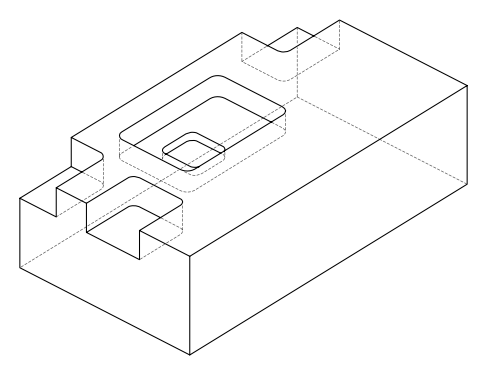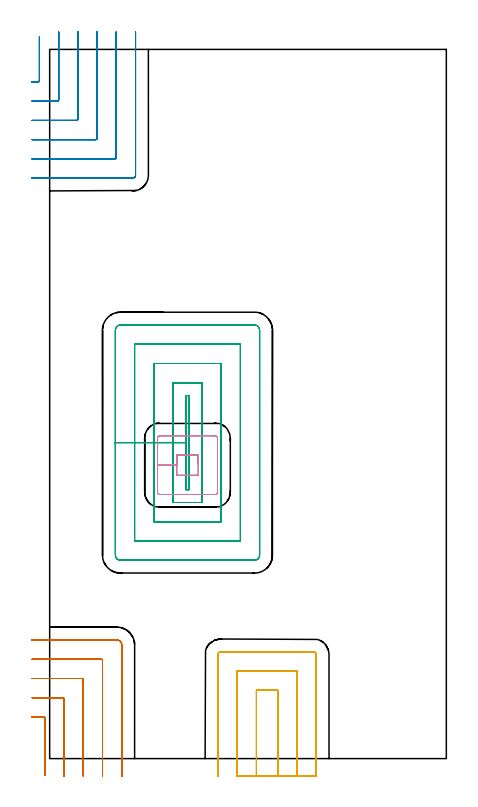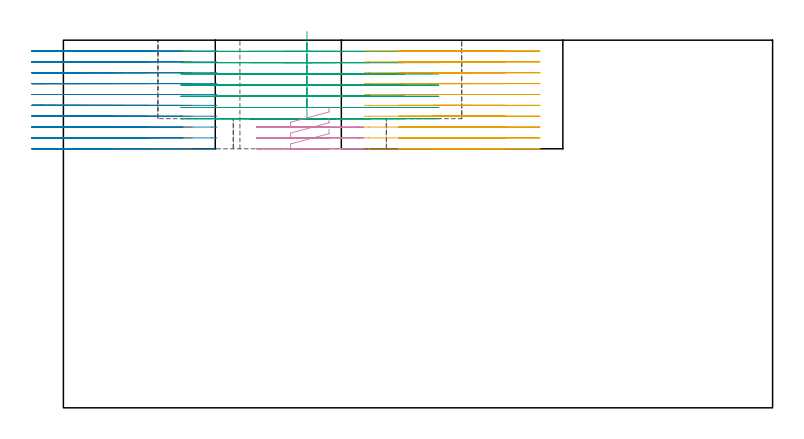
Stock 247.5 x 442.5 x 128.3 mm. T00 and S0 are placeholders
(PLAN: 5 operations, 0 tool changes, 59.9 min)
(1 MILL_CORNER_NOTCH_RECTANGULAR | CORNER_NOTCH_RECTANGULAR | NXT0201_012 | Follow Part, ap 4, ae 75% | 10.49 min | 163739 mm3)
(2 MILL_CORNER_NOTCH_RECTANGULAR_1 | CORNER_NOTCH_RECTANGULAR_1 | NXT0201_012 | Follow Part, ap 4, ae 75% | 12.91 min | 205370 mm3)
(3 MILL_RECTANGULAR_POCKET | POCKET_RECTANGULAR_STRAIGHT | NXT0201_012 | Follow Part, ap 4, ae 75% | 21.48 min | 469722 mm3)
(4 MILL_RECTANGULAR_POCKET_1 | POCKET_RECTANGULAR_STRAIGHT_1 | NXT0201_012 | Follow Part, ap 4, ae 75% | 1.59 min | 28712 mm3)
(5 MILL_SLOT | SLOT_PARTIAL_RECTANGULAR | NXT0201_012 | Follow Part, ap 4, ae 75% | 13.47 min | 217044 mm3)
(TOOL NXT0201_012 | ENDMILL 16mm [2P460-1600-NA 1630] | D16 FL38 Z6)
(OP 1 MILL_CORNER_NOTCH_RECTANGULAR)
G17 G21 G94 G90
T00 M6
G54
G17 G0 G90 X-3. Y-10.416 S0 M3
G43 Z138.3 H1
Z124.51
G94 G1 Y-7.416 F250.
Y25.205 F500.
G3 X-3.795 Y26. R0.8
G1 X-8.
X-11. F250.
G0 Z138.3
X9. Y-11.
Z124.51
G1 Y-8.
Y37.205 F500.
G3 X8.205 Y38. R0.8
G1 X-8.
X-11. F250.
G0 Z138.3
X21. Y-11.
Z124.51
G1 Y-8.
Y49.205 F500.
G3 X20.205 Y50. R0.8
G1 X-8.
X-11. F250.
G0 Z138.3
X33. Y-11.
Z124.51
G1 Y-8.
Y61.204 F500.
G3 X32.204 Y62. R0.8
G1 X-8.
X-11. F250.
G0 Z138.3
X45. Y-11.
Z124.51
G1 Y-8.
Y70.9 F500.
G3 X41.9 Y74. R3.1
G1 X-8.
X-11. F250.
G0 Z138.3
X-3. Y-10.416
Z120.72
G1 Y-7.416
Y25.205 F500.
G3 X-3.795 Y26. R0.8
G1 X-8.
X-11. F250.
G0 Z138.3
X9. Y-11.
Z120.72
G1 Y-8.
Y37.205 F500.
G3 X8.205 Y38. R0.8
G1 X-8.
X-11. F250.
G0 Z138.3
X21. Y-11.
Z120.72
G1 Y-8.
Y49.205 F500.
G3 X20.205 Y50. R0.8
G1 X-8.
X-11. F250.
G0 Z138.3
X33. Y-11.
Z120.72
G1 Y-8.
Y61.204 F500.
G3 X32.204 Y62. R0.8
G1 X-8.
X-11. F250.
G0 Z138.3
X45. Y-11.
Z120.72
G1 Y-8.
Y70.9 F500.
G3 X41.9 Y74. R3.1
G1 X-8.
X-11. F250.
G0 Z138.3
X-3. Y-10.416
Z116.93
G1 Y-7.416
Y25.205 F500.
G3 X-3.795 Y26. R0.8
G1 X-8.
X-11. F250.
G0 Z138.3
X9. Y-11.
Z116.93
G1 Y-8.
Y37.205 F500.
G3 X8.205 Y38. R0.8
G1 X-8.
X-11. F250.
G0 Z138.3
X21. Y-11.
Z116.93
G1 Y-8.
Y49.205 F500.
G3 X20.205 Y50. R0.8
G1 X-8.
X-11. F250.
G0 Z138.3
X33. Y-11.
Z116.93
G1 Y-8.
Y61.204 F500.
G3 X32.204 Y62. R0.8
G1 X-8.
X-11. F250.
G0 Z138.3
X45. Y-11.
Z116.93
G1 Y-8.
Y70.9 F500.
G3 X41.9 Y74. R3.1
G1 X-8.
X-11. F250.
G0 Z138.3
X-3. Y-10.416
Z113.14
G1 Y-7.416
Y25.205 F500.
G3 X-3.795 Y26. R0.8
G1 X-8.
X-11. F250.
G0 Z138.3
X9. Y-11.
Z113.14
G1 Y-8.
Y37.205 F500.
G3 X8.205 Y38. R0.8
G1 X-8.
X-11. F250.
G0 Z138.3
X21. Y-11.
Z113.14
G1 Y-8.
Y49.205 F500.
G3 X20.205 Y50. R0.8
G1 X-8.
X-11. F250.
G0 Z138.3
X33. Y-11.
Z113.14
G1 Y-8.
Y61.204 F500.
G3 X32.204 Y62. R0.8
G1 X-8.
X-11. F250.
G0 Z138.3
X45. Y-11.
Z113.14
G1 Y-8.
Y70.9 F500.
G3 X41.9 Y74. R3.1
G1 X-8.
X-11. F250.
G0 Z138.3
X-3. Y-10.416
Z109.35
G1 Y-7.416
Y25.205 F500.
G3 X-3.795 Y26. R0.8
G1 X-8.
X-11. F250.
G0 Z138.3
X9. Y-11.
Z109.35
G1 Y-8.
Y37.205 F500.
G3 X8.205 Y38. R0.8
G1 X-8.
X-11. F250.
G0 Z138.3
X21. Y-11.
Z109.35
G1 Y-8.
Y49.205 F500.
G3 X20.205 Y50. R0.8
G1 X-8.
X-11. F250.
G0 Z138.3
X33. Y-11.
Z109.35
G1 Y-8.
Y61.204 F500.
G3 X32.204 Y62. R0.8
G1 X-8.
X-11. F250.
G0 Z138.3
X45. Y-11.
Z109.35
G1 Y-8.
Y70.9 F500.
G3 X41.9 Y74. R3.1
G1 X-8.
X-11. F250.
G0 Z138.3
X-3. Y-10.416
Z105.56
G1 Y-7.416
Y25.205 F500.
G3 X-3.795 Y26. R0.8
G1 X-8.
X-11. F250.
G0 Z138.3
X9. Y-11.
Z105.56
G1 Y-8.
Y37.205 F500.
G3 X8.205 Y38. R0.8
G1 X-8.
X-11. F250.
G0 Z138.3
X21. Y-11.
Z105.56
G1 Y-8.
Y49.205 F500.
G3 X20.205 Y50. R0.8
G1 X-8.
X-11. F250.
G0 Z138.3
X33. Y-11.
Z105.56
G1 Y-8.
Y61.204 F500.
G3 X32.204 Y62. R0.8
G1 X-8.
X-11. F250.
G0 Z138.3
X45. Y-11.
Z105.56
G1 Y-8.
Y70.9 F500.
G3 X41.9 Y74. R3.1
G1 X-8.
X-11. F250.
G0 Z138.3
X-3. Y-10.416
Z101.77
G1 Y-7.416
Y25.205 F500.
G3 X-3.795 Y26. R0.8
G1 X-8.
X-11. F250.
G0 Z138.3
X9. Y-11.
Z101.77
G1 Y-8.
Y37.205 F500.
G3 X8.205 Y38. R0.8
G1 X-8.
X-11. F250.
G0 Z138.3
X21. Y-11.
Z101.77
G1 Y-8.
Y49.205 F500.
G3 X20.205 Y50. R0.8
G1 X-8.
X-11. F250.
G0 Z138.3
X33. Y-11.
Z101.77
G1 Y-8.
Y61.204 F500.
G3 X32.204 Y62. R0.8
G1 X-8.
X-11. F250.
G0 Z138.3
X45. Y-11.
Z101.77
G1 Y-8.
Y70.9 F500.
G3 X41.9 Y74. R3.1
G1 X-8.
X-11. F250.
G0 Z138.3
X-3. Y-10.416
Z97.98
G1 Y-7.416
Y25.205 F500.
G3 X-3.795 Y26. R0.8
G1 X-8.
X-11. F250.
G0 Z138.3
X9. Y-11.
Z97.98
G1 Y-8.
Y37.205 F500.
G3 X8.205 Y38. R0.8
G1 X-8.
X-11. F250.
G0 Z138.3
X21. Y-11.
Z97.98
G1 Y-8.
Y49.205 F500.
G3 X20.205 Y50. R0.8
G1 X-8.
X-11. F250.
G0 Z138.3
X33. Y-11.
Z97.98
G1 Y-8.
Y61.204 F500.
G3 X32.204 Y62. R0.8
G1 X-8.
X-11. F250.
G0 Z138.3
X45. Y-11.
Z97.98
G1 Y-8.
Y70.9 F500.
G3 X41.9 Y74. R3.1
G1 X-8.
X-11. F250.
G0 Z138.3
X-3. Y-10.416
Z94.19
G1 Y-7.416
Y25.205 F500.
G3 X-3.795 Y26. R0.8
G1 X-8.
X-11. F250.
G0 Z138.3
X9. Y-11.
Z94.19
G1 Y-8.
Y37.205 F500.
G3 X8.205 Y38. R0.8
G1 X-8.
X-11. F250.
G0 Z138.3
X21. Y-11.
Z94.19
G1 Y-8.
Y49.205 F500.
G3 X20.205 Y50. R0.8
G1 X-8.
X-11. F250.
G0 Z138.3
X33. Y-11.
Z94.19
G1 Y-8.
Y61.204 F500.
G3 X32.204 Y62. R0.8
G1 X-8.
X-11. F250.
G0 Z138.3
X45. Y-11.
Z94.19
G1 Y-8.
Y70.9 F500.
G3 X41.9 Y74. R3.1
G1 X-8.
X-11. F250.
G0 Z138.3
X-3. Y-10.416
Z90.4
G1 Y-7.416
Y25.205 F500.
G3 X-3.795 Y26. R0.8
G1 X-8.
X-11. F250.
G0 Z138.3
X9. Y-11.
Z90.4
G1 Y-8.
Y37.205 F500.
G3 X8.205 Y38. R0.8
G1 X-8.
X-11. F250.
G0 Z138.3
X21. Y-11.
Z90.4
G1 Y-8.
Y49.205 F500.
G3 X20.205 Y50. R0.8
G1 X-8.
X-11. F250.
G0 Z138.3
X33. Y-11.
Z90.4
G1 Y-8.
Y61.204 F500.
G3 X32.204 Y62. R0.8
G1 X-8.
X-11. F250.
G0 Z138.3
X45. Y-11.
Z90.4
G1 Y-8.
Y70.9 F500.
G3 X41.9 Y74. R3.1
G1 X-8.
X-11. F250.
G0 Z138.3
M5
M2
(OP 2 MILL_CORNER_NOTCH_RECTANGULAR_1)
G17 G21 G94 G90
T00 M6
G54
G17 G0 G90 X-11. Y422.2 S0 M3
G43 Z138.3 H1
Z124.51
G94 G1 X-8. F250.
X-7.195 F500.
G3 X-6.4 Y422.995 R0.8
G1 Y447.3
Y450.3 F250.
G0 Z138.3
X-11. Y410.2
Z124.51
G1 X-8.
X4.805 F500.
G3 X5.6 Y410.995 R0.8
G1 Y450.5
Y453.5 F250.
G0 Z138.3
X-11. Y398.2
Z124.51
G1 X-8.
X16.805 F500.
G3 X17.6 Y398.995 R0.8
G1 Y450.5
Y453.5 F250.
G0 Z138.3
X-11. Y386.2
Z124.51
G1 X-8.
X28.805 F500.
G3 X29.6 Y386.995 R0.8
G1 Y450.5
Y453.5 F250.
G0 Z138.3
X-11. Y374.2
Z124.51
G1 X-8.
X40.804 F500.
G3 X41.6 Y374.996 R0.8
G1 Y450.5
Y453.5 F250.
G0 Z138.3
X-11. Y362.2
Z124.51
G1 X-8.
X51.7 F500.
G3 X53.6 Y364.1 R1.9
G1 Y450.5
Y453.5 F250.
G0 Z138.3
X-11. Y422.2
Z120.72
G1 X-8.
X-7.195 F500.
G3 X-6.4 Y422.995 R0.8
G1 Y447.3
Y450.3 F250.
G0 Z138.3
X-11. Y410.2
Z120.72
G1 X-8.
X4.805 F500.
G3 X5.6 Y410.995 R0.8
G1 Y450.5
Y453.5 F250.
G0 Z138.3
X-11. Y398.2
Z120.72
G1 X-8.
X16.805 F500.
G3 X17.6 Y398.995 R0.8
G1 Y450.5
Y453.5 F250.
G0 Z138.3
X-11. Y386.2
Z120.72
G1 X-8.
X28.805 F500.
G3 X29.6 Y386.995 R0.8
G1 Y450.5
Y453.5 F250.
G0 Z138.3
X-11. Y374.2
Z120.72
G1 X-8.
X40.804 F500.
G3 X41.6 Y374.996 R0.8
G1 Y450.5
Y453.5 F250.
G0 Z138.3
X-11. Y362.2
Z120.72
G1 X-8.
X51.7 F500.
G3 X53.6 Y364.1 R1.9
G1 Y450.5
Y453.5 F250.
G0 Z138.3
X-11. Y422.2
Z116.93
G1 X-8.
X-7.195 F500.
G3 X-6.4 Y422.995 R0.8
G1 Y447.3
Y450.3 F250.
G0 Z138.3
X-11. Y410.2
Z116.93
G1 X-8.
X4.805 F500.
G3 X5.6 Y410.995 R0.8
G1 Y450.5
Y453.5 F250.
G0 Z138.3
X-11. Y398.2
Z116.93
G1 X-8.
X16.805 F500.
G3 X17.6 Y398.995 R0.8
G1 Y450.5
Y453.5 F250.
G0 Z138.3
X-11. Y386.2
Z116.93
G1 X-8.
X28.805 F500.
G3 X29.6 Y386.995 R0.8
G1 Y450.5
Y453.5 F250.
G0 Z138.3
X-11. Y374.2
Z116.93
G1 X-8.
X40.804 F500.
G3 X41.6 Y374.996 R0.8
G1 Y450.5
Y453.5 F250.
G0 Z138.3
X-11. Y362.2
Z116.93
G1 X-8.
X51.7 F500.
G3 X53.6 Y364.1 R1.9
G1 Y450.5
Y453.5 F250.
G0 Z138.3
X-11. Y422.2
Z113.14
G1 X-8.
X-7.195 F500.
G3 X-6.4 Y422.995 R0.8
G1 Y447.3
Y450.3 F250.
G0 Z138.3
X-11. Y410.2
Z113.14
G1 X-8.
X4.805 F500.
G3 X5.6 Y410.995 R0.8
G1 Y450.5
Y453.5 F250.
G0 Z138.3
X-11. Y398.2
Z113.14
G1 X-8.
X16.805 F500.
G3 X17.6 Y398.995 R0.8
G1 Y450.5
Y453.5 F250.
G0 Z138.3
X-11. Y386.2
Z113.14
G1 X-8.
X28.805 F500.
G3 X29.6 Y386.995 R0.8
G1 Y450.5
Y453.5 F250.
G0 Z138.3
X-11. Y374.2
Z113.14
G1 X-8.
X40.804 F500.
G3 X41.6 Y374.996 R0.8
G1 Y450.5
Y453.5 F250.
G0 Z138.3
X-11. Y362.2
Z113.14
G1 X-8.
X51.7 F500.
G3 X53.6 Y364.1 R1.9
G1 Y450.5
Y453.5 F250.
G0 Z138.3
X-11. Y422.2
Z109.35
G1 X-8.
X-7.195 F500.
G3 X-6.4 Y422.995 R0.8
G1 Y447.3
Y450.3 F250.
G0 Z138.3
X-11. Y410.2
Z109.35
G1 X-8.
X4.805 F500.
G3 X5.6 Y410.995 R0.8
G1 Y450.5
Y453.5 F250.
G0 Z138.3
X-11. Y398.2
Z109.35
G1 X-8.
X16.805 F500.
G3 X17.6 Y398.995 R0.8
G1 Y450.5
Y453.5 F250.
G0 Z138.3
X-11. Y386.2
Z109.35
G1 X-8.
X28.805 F500.
G3 X29.6 Y386.995 R0.8
G1 Y450.5
Y453.5 F250.
G0 Z138.3
X-11. Y374.2
Z109.35
G1 X-8.
X40.804 F500.
G3 X41.6 Y374.996 R0.8
G1 Y450.5
Y453.5 F250.
G0 Z138.3
X-11. Y362.2
Z109.35
G1 X-8.
X51.7 F500.
G3 X53.6 Y364.1 R1.9
G1 Y450.5
Y453.5 F250.
G0 Z138.3
X-11. Y422.2
Z105.56
G1 X-8.
X-7.195 F500.
G3 X-6.4 Y422.995 R0.8
G1 Y447.3
Y450.3 F250.
G0 Z138.3
X-11. Y410.2
Z105.56
G1 X-8.
X4.805 F500.
G3 X5.6 Y410.995 R0.8
G1 Y450.5
Y453.5 F250.
G0 Z138.3
X-11. Y398.2
Z105.56
G1 X-8.
X16.805 F500.
G3 X17.6 Y398.995 R0.8
G1 Y450.5
Y453.5 F250.
G0 Z138.3
X-11. Y386.2
Z105.56
G1 X-8.
X28.805 F500.
G3 X29.6 Y386.995 R0.8
G1 Y450.5
Y453.5 F250.
G0 Z138.3
X-11. Y374.2
Z105.56
G1 X-8.
X40.804 F500.
G3 X41.6 Y374.996 R0.8
G1 Y450.5
Y453.5 F250.
G0 Z138.3
X-11. Y362.2
Z105.56
G1 X-8.
X51.7 F500.
G3 X53.6 Y364.1 R1.9
G1 Y450.5
Y453.5 F250.
G0 Z138.3
X-11. Y422.2
Z101.77
G1 X-8.
X-7.195 F500.
G3 X-6.4 Y422.995 R0.8
G1 Y447.3
Y450.3 F250.
G0 Z138.3
X-11. Y410.2
Z101.77
G1 X-8.
X4.805 F500.
G3 X5.6 Y410.995 R0.8
G1 Y450.5
Y453.5 F250.
G0 Z138.3
X-11. Y398.2
Z101.77
G1 X-8.
X16.805 F500.
G3 X17.6 Y398.995 R0.8
G1 Y450.5
Y453.5 F250.
G0 Z138.3
X-11. Y386.2
Z101.77
G1 X-8.
X28.805 F500.
G3 X29.6 Y386.995 R0.8
G1 Y450.5
Y453.5 F250.
G0 Z138.3
X-11. Y374.2
Z101.77
G1 X-8.
X40.804 F500.
G3 X41.6 Y374.996 R0.8
G1 Y450.5
Y453.5 F250.
G0 Z138.3
X-11. Y362.2
Z101.77
G1 X-8.
X51.7 F500.
G3 X53.6 Y364.1 R1.9
G1 Y450.5
Y453.5 F250.
G0 Z138.3
X-11. Y422.2
Z97.98
G1 X-8.
X-7.195 F500.
G3 X-6.4 Y422.995 R0.8
G1 Y447.3
Y450.3 F250.
G0 Z138.3
X-11. Y410.2
Z97.98
G1 X-8.
X4.805 F500.
G3 X5.6 Y410.995 R0.8
G1 Y450.5
Y453.5 F250.
G0 Z138.3
X-11. Y398.2
Z97.98
G1 X-8.
X16.805 F500.
G3 X17.6 Y398.995 R0.8
G1 Y450.5
Y453.5 F250.
G0 Z138.3
X-11. Y386.2
Z97.98
G1 X-8.
X28.805 F500.
G3 X29.6 Y386.995 R0.8
G1 Y450.5
Y453.5 F250.
G0 Z138.3
X-11. Y374.2
Z97.98
G1 X-8.
X40.804 F500.
G3 X41.6 Y374.996 R0.8
G1 Y450.5
Y453.5 F250.
G0 Z138.3
X-11. Y362.2
Z97.98
G1 X-8.
X51.7 F500.
G3 X53.6 Y364.1 R1.9
G1 Y450.5
Y453.5 F250.
G0 Z138.3
X-11. Y422.2
Z94.19
G1 X-8.
X-7.195 F500.
G3 X-6.4 Y422.995 R0.8
G1 Y447.3
Y450.3 F250.
G0 Z138.3
X-11. Y410.2
Z94.19
G1 X-8.
X4.805 F500.
G3 X5.6 Y410.995 R0.8
G1 Y450.5
Y453.5 F250.
G0 Z138.3
X-11. Y398.2
Z94.19
G1 X-8.
X16.805 F500.
G3 X17.6 Y398.995 R0.8
G1 Y450.5
Y453.5 F250.
G0 Z138.3
X-11. Y386.2
Z94.19
G1 X-8.
X28.805 F500.
G3 X29.6 Y386.995 R0.8
G1 Y450.5
Y453.5 F250.
G0 Z138.3
X-11. Y374.2
Z94.19
G1 X-8.
X40.804 F500.
G3 X41.6 Y374.996 R0.8
G1 Y450.5
Y453.5 F250.
G0 Z138.3
X-11. Y362.2
Z94.19
G1 X-8.
X51.7 F500.
G3 X53.6 Y364.1 R1.9
G1 Y450.5
Y453.5 F250.
G0 Z138.3
X-11. Y422.2
Z90.4
G1 X-8.
X-7.195 F500.
G3 X-6.4 Y422.995 R0.8
G1 Y447.3
Y450.3 F250.
G0 Z138.3
X-11. Y410.2
Z90.4
G1 X-8.
X4.805 F500.
G3 X5.6 Y410.995 R0.8
G1 Y450.5
Y453.5 F250.
G0 Z138.3
X-11. Y398.2
Z90.4
G1 X-8.
X16.805 F500.
G3 X17.6 Y398.995 R0.8
G1 Y450.5
Y453.5 F250.
G0 Z138.3
X-11. Y386.2
Z90.4
G1 X-8.
X28.805 F500.
G3 X29.6 Y386.995 R0.8
G1 Y450.5
Y453.5 F250.
G0 Z138.3
X-11. Y374.2
Z90.4
G1 X-8.
X40.804 F500.
G3 X41.6 Y374.996 R0.8
G1 Y450.5
Y453.5 F250.
G0 Z138.3
X-11. Y362.2
Z90.4
G1 X-8.
X51.7 F500.
G3 X53.6 Y364.1 R1.9
G1 Y450.5
Y453.5 F250.
G0 Z138.3
M5
M2
(OP 3 MILL_RECTANGULAR_POCKET)
G17 G21 G94 G90
T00 M6
G54
G17 G0 G90 X85. Y222.954 S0 M3
G43 Z138.3 H1
Z131.3
G94 G1 Y197.15 Z124.386 F250.
Y167.8 F500.
X87.
Y226.5
X85.
Y197.15
X77.
Y159.8
X95.
Y234.5
X77.
Y197.15
X65.
Y147.8
X107.
Y246.5
X65.
Y197.15
X53.
Y135.8
X119.
Y258.5
X53.
Y197.15
X41.
Y126.9
G3 X44.1 Y123.8 R3.1
G1 X127.9
G3 X131. Y126.9 R3.1
G1 Y267.4
G3 X127.9 Y270.5 R3.1
G1 X44.1
G3 X41. Y267.4 R3.1
G1 Y197.15
Y196.15
G0 X85. Y222.954 Z127.386
G1 Y197.15 Z120.471 F250.
Y167.8 F500.
X87.
Y226.5
X85.
Y197.15
X77.
Y159.8
X95.
Y234.5
X77.
Y197.15
X65.
Y147.8
X107.
Y246.5
X65.
Y197.15
X53.
Y135.8
X119.
Y258.5
X53.
Y197.15
X41.
Y126.9
G3 X44.1 Y123.8 R3.1
G1 X127.9
G3 X131. Y126.9 R3.1
G1 Y267.4
G3 X127.9 Y270.5 R3.1
G1 X44.1
G3 X41. Y267.4 R3.1
G1 Y197.15
Y196.15
G0 X85. Y222.954 Z123.471
G1 Y197.15 Z116.557 F250.
Y167.8 F500.
X87.
Y226.5
X85.
Y197.15
X77.
Y159.8
X95.
Y234.5
X77.
Y197.15
X65.
Y147.8
X107.
Y246.5
X65.
Y197.15
X53.
Y135.8
X119.
Y258.5
X53.
Y197.15
X41.
Y126.9
G3 X44.1 Y123.8 R3.1
G1 X127.9
G3 X131. Y126.9 R3.1
G1 Y267.4
G3 X127.9 Y270.5 R3.1
G1 X44.1
G3 X41. Y267.4 R3.1
G1 Y197.15
Y196.15
G0 X85. Y222.954 Z119.557
G1 Y197.15 Z112.643 F250.
Y167.8 F500.
X87.
Y226.5
X85.
Y197.15
X77.
Y159.8
X95.
Y234.5
X77.
Y197.15
X65.
Y147.8
X107.
Y246.5
X65.
Y197.15
X53.
Y135.8
X119.
Y258.5
X53.
Y197.15
X41.
Y126.9
G3 X44.1 Y123.8 R3.1
G1 X127.9
G3 X131. Y126.9 R3.1
G1 Y267.4
G3 X127.9 Y270.5 R3.1
G1 X44.1
G3 X41. Y267.4 R3.1
G1 Y197.15
Y196.15
G0 X85. Y222.954 Z115.643
G1 Y197.15 Z108.729 F250.
Y167.8 F500.
X87.
Y226.5
X85.
Y197.15
X77.
Y159.8
X95.
Y234.5
X77.
Y197.15
X65.
Y147.8
X107.
Y246.5
X65.
Y197.15
X53.
Y135.8
X119.
Y258.5
X53.
Y197.15
X41.
Y126.9
G3 X44.1 Y123.8 R3.1
G1 X127.9
G3 X131. Y126.9 R3.1
G1 Y267.4
G3 X127.9 Y270.5 R3.1
G1 X44.1
G3 X41. Y267.4 R3.1
G1 Y197.15
Y196.15
G0 X85. Y222.954 Z111.729
G1 Y197.15 Z104.814 F250.
Y167.8 F500.
X87.
Y226.5
X85.
Y197.15
X77.
Y159.8
X95.
Y234.5
X77.
Y197.15
X65.
Y147.8
X107.
Y246.5
X65.
Y197.15
X53.
Y135.8
X119.
Y258.5
X53.
Y197.15
X41.
Y126.9
G3 X44.1 Y123.8 R3.1
G1 X127.9
G3 X131. Y126.9 R3.1
G1 Y267.4
G3 X127.9 Y270.5 R3.1
G1 X44.1
G3 X41. Y267.4 R3.1
G1 Y197.15
Y196.15
G0 X85. Y222.954 Z107.814
G1 Y197.15 Z100.9 F250.
Y167.8 F500.
X87.
Y226.5
X85.
Y197.15
X77.
Y159.8
X95.
Y234.5
X77.
Y197.15
X65.
Y147.8
X107.
Y246.5
X65.
Y197.15
X53.
Y135.8
X119.
Y258.5
X53.
Y197.15
X41.
Y126.9
G3 X44.1 Y123.8 R3.1
G1 X127.9
G3 X131. Y126.9 R3.1
G1 Y267.4
G3 X127.9 Y270.5 R3.1
G1 X44.1
G3 X41. Y267.4 R3.1
G1 Y197.15
Y196.15
G0 Z138.3
M5
M2
(OP 4 MILL_RECTANGULAR_POCKET_1)
G17 G21 G94 G90
T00 M6
G54
G17 G0 G90 X92.7 Y183.759 S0 M3
G43 Z138.3 H1
Z104.77
G94 G1 Y189.4 Z103.259 F250.
X79.3 Z99.668
Y183.1 Z97.98
Y176.8 F500.
X92.7
Y189.4
X79.3
Y183.1
X67.3
Y166.3
G3 X68.8 Y164.8 R1.5
G1 X103.2
G3 X104.7 Y166.3 R1.5
G1 Y199.9
G3 X103.2 Y201.4 R1.5
G1 X68.8
G3 X67.3 Y199.9 R1.5
G1 Y183.1
Y182.1
G0 X92.7 Y183.759 Z100.98
G1 Y189.4 Z99.469 F250.
X79.3 Z95.878
Y183.1 Z94.19
Y176.8 F500.
X92.7
Y189.4
X79.3
Y183.1
X67.3
Y166.3
G3 X68.8 Y164.8 R1.5
G1 X103.2
G3 X104.7 Y166.3 R1.5
G1 Y199.9
G3 X103.2 Y201.4 R1.5
G1 X68.8
G3 X67.3 Y199.9 R1.5
G1 Y183.1
Y182.1
G0 X92.7 Y183.759 Z97.19
G1 Y189.4 Z95.679 F250.
X79.3 Z92.088
Y183.1 Z90.4
Y176.8 F500.
X92.7
Y189.4
X79.3
Y183.1
X67.3
Y166.3
G3 X68.8 Y164.8 R1.5
G1 X103.2
G3 X104.7 Y166.3 R1.5
G1 Y199.9
G3 X103.2 Y201.4 R1.5
G1 X68.8
G3 X67.3 Y199.9 R1.5
G1 Y183.1
Y182.1
G0 Z138.3
M5
M2
(OP 5 MILL_SLOT)
G17 G21 G94 G90
T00 M6
G54
G17 G0 G90 X142.3 Y-11. S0 M3
G43 Z138.3 H1
Z124.51
G94 G1 Y-8. F250.
Y42.6 F500.
X129.
Y-8.
Y-11. F250.
X154.3
Y-8.
Y54.6 F500.
X117.
Y-8.
Y-11. F250.
X166.3
Y-8.
Y65. F500.
G3 X164.7 Y66.6 R1.6
G1 X106.6
G3 X105. Y65. R1.6
G1 Y-8.
Y-11. F250.
G0 X142.3 Z120.72
G1 Y-8.
Y42.6 F500.
X129.
Y-8.
Y-11. F250.
X154.3
Y-8.
Y54.6 F500.
X117.
Y-8.
Y-11. F250.
X166.3
Y-8.
Y65. F500.
G3 X164.7 Y66.6 R1.6
G1 X106.6
G3 X105. Y65. R1.6
G1 Y-8.
Y-11. F250.
G0 X142.3 Z116.93
G1 Y-8.
Y42.6 F500.
X129.
Y-8.
Y-11. F250.
X154.3
Y-8.
Y54.6 F500.
X117.
Y-8.
Y-11. F250.
X166.3
Y-8.
Y65. F500.
G3 X164.7 Y66.6 R1.6
G1 X106.6
G3 X105. Y65. R1.6
G1 Y-8.
Y-11. F250.
G0 X142.3 Z113.14
G1 Y-8.
Y42.6 F500.
X129.
Y-8.
Y-11. F250.
X154.3
Y-8.
Y54.6 F500.
X117.
Y-8.
Y-11. F250.
X166.3
Y-8.
Y65. F500.
G3 X164.7 Y66.6 R1.6
G1 X106.6
G3 X105. Y65. R1.6
G1 Y-8.
Y-11. F250.
G0 X142.3 Z109.35
G1 Y-8.
Y42.6 F500.
X129.
Y-8.
Y-11. F250.
X154.3
Y-8.
Y54.6 F500.
X117.
Y-8.
Y-11. F250.
X166.3
Y-8.
Y65. F500.
G3 X164.7 Y66.6 R1.6
G1 X106.6
G3 X105. Y65. R1.6
G1 Y-8.
Y-11. F250.
G0 X142.3 Z105.56
G1 Y-8.
Y42.6 F500.
X129.
Y-8.
Y-11. F250.
X154.3
Y-8.
Y54.6 F500.
X117.
Y-8.
Y-11. F250.
X166.3
Y-8.
Y65. F500.
G3 X164.7 Y66.6 R1.6
G1 X106.6
G3 X105. Y65. R1.6
G1 Y-8.
Y-11. F250.
G0 X142.3 Z101.77
G1 Y-8.
Y42.6 F500.
X129.
Y-8.
Y-11. F250.
X154.3
Y-8.
Y54.6 F500.
X117.
Y-8.
Y-11. F250.
X166.3
Y-8.
Y65. F500.
G3 X164.7 Y66.6 R1.6
G1 X106.6
G3 X105. Y65. R1.6
G1 Y-8.
Y-11. F250.
G0 X142.3 Z97.98
G1 Y-8.
Y42.6 F500.
X129.
Y-8.
Y-11. F250.
X154.3
Y-8.
Y54.6 F500.
X117.
Y-8.
Y-11. F250.
X166.3
Y-8.
Y65. F500.
G3 X164.7 Y66.6 R1.6
G1 X106.6
G3 X105. Y65. R1.6
G1 Y-8.
Y-11. F250.
G0 X142.3 Z94.19
G1 Y-8.
Y42.6 F500.
X129.
Y-8.
Y-11. F250.
X154.3
Y-8.
Y54.6 F500.
X117.
Y-8.
Y-11. F250.
X166.3
Y-8.
Y65. F500.
G3 X164.7 Y66.6 R1.6
G1 X106.6
G3 X105. Y65. R1.6
G1 Y-8.
Y-11. F250.
G0 X142.3 Z90.4
G1 Y-8.
Y42.6 F500.
X129.
Y-8.
Y-11. F250.
X154.3
Y-8.
Y54.6 F500.
X117.
Y-8.
Y-11. F250.
X166.3
Y-8.
Y65. F500.
G3 X164.7 Y66.6 R1.6
G1 X106.6
G3 X105. Y65. R1.6
G1 Y-8.
Y-11. F250.
G0 Z138.3
M5
M2
